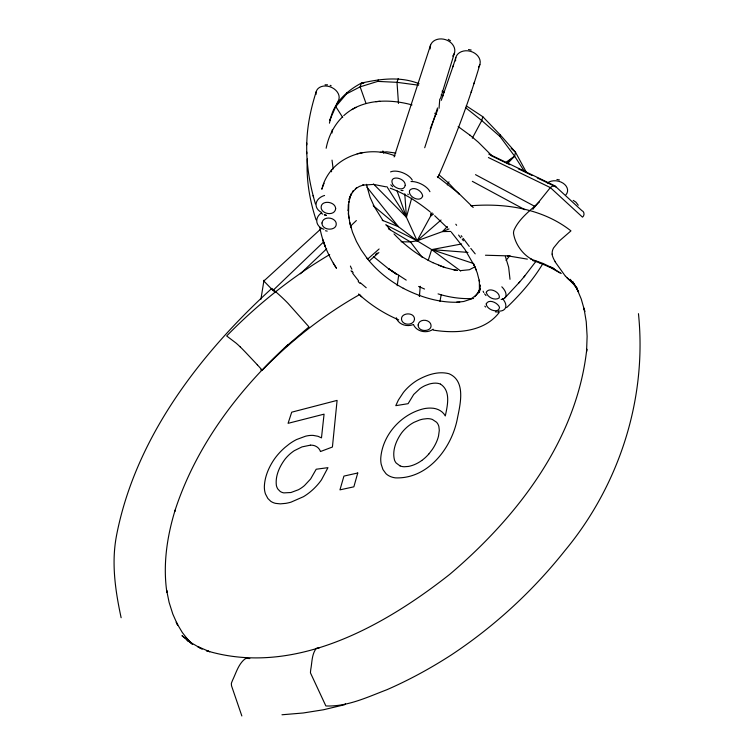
<?xml version="1.0" encoding="UTF-8"?>
<svg xmlns="http://www.w3.org/2000/svg" width="754" height="754" viewBox="0 0 754 754"><rect width="100%" height="100%" fill="white"/><g stroke="black" fill="none" stroke-linecap="round" stroke-linejoin="round"><path stroke-width="1.13" d="M348.244 209.885L348.225 210.771L348.442 204.315L348.471 214.306L348.848 201.497L348.697 202.515L351.157 193.844L349.074 199.471L350.016 196.888M306.765 144.787C306.963 126.729 310.733 108.887 316.19 91.734A11.998 9.001 22.5 0 1 329.95 86.767A11.998 9.001 22.5 0 1 338.914 99.321A12.007 9.001 22.5 0 1 337.698 101.696M307.321 159C306.133 179.603 309.658 200.253 316.049 219.819M419.544 294.333L419.413 296.369L420.242 286.294M430.902 212.581L430.628 216.096L417.113 240.79L410.449 241.921L401.119 241.77M439.045 108.331L439.78 98.963M331.986 133.015L332.288 129.707M330.186 120.621C333.089 103.364 346.548 90.914 361.439 83.081C380.497 78.84 400.44 76.239 419.073 83.722M397.207 285.7L398.678 275.219M329.441 123.175L330.431 118.435M260.912 299.3L263.853 281.025L321.185 228.632M439.959 301.364L441.241 294.569M326.152 148.255C328.405 136.54 333.947 125.258 342.523 116.889M524.454 171.469L514.614 156.153L499.949 136.455L500.326 134.957L482.786 116.7L466.255 105.843M482.786 116.7L481.768 120.546L472.315 138.199M411.684 198.076L406.425 217.256L417.113 240.79L431.665 249.612L460.647 270.978M283.796 348.395L308.914 326.991A9.529 0.518 46.5 0 0 308.565 326.425L288.075 303.4A9.632 0.528 46.5 0 0 286.247 301.534C281.666 296.916 276.746 292.646 271.817 288.396C199.998 353.843 135.268 437.867 116.427 536L116.276 536.867C111.347 563.869 115.447 591.221 121.13 617.733M454.577 52.573L440.524 98.359M479.874 64.514C468.517 103.138 454.012 140.762 437.867 177.614M452.956 66.757L455.812 57.483M430.609 45.014L394.125 156.936M437.499 107.963L424.7 147.746M428.159 260.535L431.665 249.612L461.655 243.966M453.493 65.004L441.279 100.348M398.253 78.539L397.009 82.327L398.48 103.449M471.146 92.233L471.684 90.603M473.936 83.685L474.492 81.988M329.903 119.877L335.775 106.578L346.501 93.882L360.129 86.842L377.726 81.394L378.206 79.971M322.212 188.123L321.826 189.254C329.432 157.614 366.387 144.278 395.021 155.871M480.1 288.528L478.997 292.59L480.062 284.88L479.469 292.071L479.318 280.13L479.563 281.958L477.244 272.882L473.974 264.748L476.387 270.262M346.501 93.882L347 92.469M337.132 102.836L335.775 106.578L342.721 117.445M322.58 187.152L324.05 183.26M437.772 109.641L430.242 128.689M479.129 291.27L479.553 290.233L478.507 292.429L479.987 289.319L475.897 295.483L476.292 295.106L470.194 299.461L470.977 299.084L463.757 301.487L456.688 302.269L459.752 302.081M350.186 196.426L353.428 190.639L352.259 192.411L356.633 187.85L355.388 188.868L359.234 186.483L363.701 184.89L362.674 185.135L373.682 184.428L385.907 186.813M432.296 212.977L430.628 216.096L433.493 214.051M447.301 184.937L448.969 181.827M477.97 293.08L479.327 290.837M542.918 263.542C533.097 279.941 520.392 294.446 506.613 307.623M536.122 261.129L523.851 277.086M476.905 294.428L478.422 292.401M499.252 312.41C484.153 332.363 455.85 333.73 433.211 330.092M532.908 209.386A5.947 3.044 -52.1 0 1 535.095 206.568L550.354 187.595A6.315 3.44 -53.4 0 1 556.084 187.143M506.038 260.384L509.949 255.559M505.039 297.745L519.676 281.977M518.733 283.089L524.803 275.955M428.781 454.068L432.391 449.346A36.918 22.309 -41.8 0 0 438.526 436.057L439.299 430.374L438.885 426.594A25.457 15.429 -41.5 0 0 436.528 422.212L432.428 419.478A24.703 14.967 -41.5 0 0 427.16 418.64L422.994 419.12A32.299 19.623 -41.6 0 0 419.535 420.025L413.984 422.344A22.903 13.855 -41.5 0 0 407.867 426.434L406.906 427.254A25.193 15.259 -41.5 0 0 404.125 429.95A24.505 14.835 -41.5 0 0 401.628 432.89C396.161 440.524 391.995 450.609 394.502 460.063A26.004 15.815 -41.7 0 0 396.17 463.013L400.035 465.887M447.358 226.502L442.494 231.591L417.113 240.79L385.643 224.767M508.13 162.93L514.614 156.153L515.538 152.289L500.326 134.957M260.78 369.894L261.855 370.478A9.981 0.811 43.9 0 0 262.015 370.468C290.846 340.685 323.768 314.776 359.903 294.428M323.57 241.959L272.995 290.441L263.853 281.025M283.174 349.093C235.286 393.852 194.947 448.592 174.692 511.466L175.145 510.128C167.002 536.603 162.826 564.755 166.888 592.352L166.596 590.099L169.113 602.38L172.817 614.067L177.708 625.094L176.238 622.267L182.298 632.474L189.565 641.842L186.398 638.091L192.59 644.255M300.337 273.815L326.652 248.801M350.431 226.209L356.369 220.554M474.511 296.756L476.292 295.106M285.719 346.774L288.282 344.493M367.66 259.093L379.121 248.98M375.445 254.569L377.198 253.033M369.319 260.922L378.885 252.552M441.043 220.017L417.113 240.79L398.47 226.737L373.221 205.635M506.631 163.071L514.614 156.153L506.028 162.28M343.73 115.673C361.967 98.849 389.347 98.642 412.023 104.929M474.869 266.859L469.412 269.734L460.374 270.648M329.715 254.55C303.683 269.941 279.168 287.887 256.398 307.792A298.019 172.77 -42.7 0 0 226.681 335.964L236.143 343.155A10.085 0.829 43.9 0 1 236.85 343.777A8.313 0.679 43.9 0 1 239.734 346.444L240.262 346.953M351.977 109.575L355.973 107.313M449.007 228.952L442.494 231.591L450.732 231.44M320.459 451.533L332.42 447.028L337.095 400.393L291.713 412.184L288.075 423.333L324.069 414.153L321.477 437.886L317.971 436.283L313.136 435.397A35.806 20.377 -44.4 0 0 305.54 436.208L296.548 439.554A34.269 19.481 -44.3 0 0 289.31 443.983L285.069 447.367A41.206 23.515 -44.4 0 0 280.912 451.278L279.602 452.654A37.361 21.272 -44.4 0 0 273.815 459.902C268.556 467.81 264.701 477.018 264.352 486.603A44.401 25.4 -44.4 0 0 265.493 494.011L267.877 498.507L270.695 501.24A36.578 20.914 -44.6 0 0 275.662 503.38L280.299 503.861L285.728 503.361A55.259 31.451 -44.2 0 0 291.006 502.155L303.466 496.697A35.532 20.386 -44.5 0 0 312.015 490.383A37.031 21.235 -44.5 0 0 314.654 487.904A35.297 20.254 -44.5 0 0 321.477 479.836L327.962 467.659L316.199 469.233L310.629 478.96L304.456 485.595A21.838 12.516 -44.6 0 1 298.396 489.751L290.959 492.513L283.862 492.88A23.808 13.619 -44.6 0 1 280.13 491.382L277.934 489.148A27.238 15.589 -44.5 0 1 276.341 485.237C275.238 475.859 279.517 466.528 285.05 459.177A23.892 13.619 -44.4 0 1 289.413 454.511A22.554 12.846 -44.4 0 1 294.324 450.675L301.996 446.896L310.441 445.152M357.16 153.722L362.533 152.676M380.299 152.327L386.802 151.846L395.822 153.034M375.831 101.686L380.035 101.3M470.892 205.767C496.5 203.74 522.965 206.257 546.716 216.511A298.028 172.779 -42.7 0 1 570.948 230.884L559.11 241.167L553.672 247.793A11.753 9.406 -49.7 0 0 553.097 248.924A9.679 7.747 -49.7 0 0 552.164 253.269L552.211 254.023M281.968 714.773L303.202 712.992L323.457 709.768L344.635 704.717L345.332 704.01A3.996 2.045 75.5 0 0 345.445 703.727M485.472 255.229L508.441 255.889L507.423 255.785L527.348 259.131M473.559 298.518C461.58 299.149 449.497 297.453 438.065 293.881M498.422 311.996L495.378 311.873M457.037 302.25C438.244 302.627 419.78 296.784 403.211 288.273L403.701 288.537C390.412 281.289 379.62 272.986 370.026 261.902L366.746 257.896M327.538 84.806L325.04 84.787M377.726 81.394L397.009 82.327L418.611 85.193M401.005 190.451L403.06 190.555M468.008 252.401L431.665 249.612L473.757 263.598M363.786 83.289L361.439 83.081L360.129 86.842L366.01 103.421M457.207 270.366L454.031 269.885L457.31 270.384M319.093 648.006L317.311 647.997A10.669 5.57 74.5 0 0 316.133 648.61C311.694 654.425 312.118 662.455 310.771 669.373A114.41 56.842 75.9 0 0 310.497 671.757A4.062 2.149 74.9 0 0 310.507 672.983L325.869 705.961C347.434 706.809 367.17 697.224 386.849 689.74C409.29 679.957 430.798 668.185 451.354 654.906C494.407 626.414 532.814 591.042 564.916 550.618C619.326 485.095 647.205 398.574 638.459 313.673M468.498 49.528L471.222 50.056M556.914 179.461L559.449 179.942M325.464 230.762L327.208 231.12M454.125 269.904L444.747 267.482L432.862 262.675M249.81 658.553L246.511 658.374A10.358 7.163 -86.3 0 0 244.862 659.043C238.387 664.236 236.125 672.851 232.637 680.08A110.753 73.015 -85 0 0 231.676 682.464A3.94 2.743 -85.4 0 0 231.355 683.699L231.525 685.791L241.846 715.961M532.154 259.508C522.607 254.598 514.963 243.787 513.493 233.127A10.773 8.68 -57.4 0 1 513.974 230.272C518.959 218.83 529.544 211.195 538.347 202.751A6.07 4.863 -58.8 0 1 539.43 201.978M532.531 260.479L539.836 262.873M573.219 200.394L575.915 202.157L578.261 205.258M530.448 258.905L543.266 263.532L554.03 268.735L551.249 267.284L561.249 273.485M438.658 265.248L444.672 267.463M390.261 188.227C404.851 193.552 418.055 202.081 430.072 211.808M538.676 262.486L550.382 267.425L549.119 266.756L559.958 272.901M382.231 220.262L398.47 226.737L366.972 187.162M424.549 289.036L418.611 286.445M398.687 319.875C384.908 313.966 372.042 305.907 360.789 296.002M330.111 85.325L331.204 85.815M441.184 94.778L443.258 95.777M489.666 154.438L554.869 185.833M492.023 156.125L509.902 164.74M518.318 168.802L531.994 175.39M537.253 177.916L556.188 187.039L581.805 210.564C584.661 211.676 584.633 215.635 582.503 217.152L550.354 187.595L488.413 157.539M434.738 113.27L436.698 114.24M432.834 262.656C418.263 255.578 404.936 245.455 394.012 233.938M475.501 174.655L535.076 206.53M472.324 181.328L524.944 209.725M406.227 280.111L388.018 268.377L373.409 256.53M440.524 384.135C451.109 390.911 447.442 405.803 445.294 415.963C442.579 410.798 436.745 408.15 431.081 408.103A37.973 22.959 -41.5 0 0 424.068 408.687C401.382 413.871 382.466 434.775 380.751 458.178A49.613 30.198 -41.4 0 0 381.194 464.247L382.947 469.553L385.935 473.635A36.946 22.46 -41.8 0 0 390.167 476.424A38.068 23.138 -41.8 0 0 395.511 477.876C428.376 479.101 452.249 447.395 457.565 417.584C460.411 403.644 465.859 380.855 448.988 373.73C438.187 370.864 426.783 374.879 417.386 380.204A32.29 19.095 -40.6 0 0 409.865 385.728A32.177 19.029 -40.6 0 0 403.437 392.419L398.385 400.044L395.784 405.661L408.103 403.682L413.71 394.455L419.893 388.678A20.273 12.007 -40.6 0 1 425.256 385.539L429.017 384.125A26.352 15.646 -40.6 0 1 431.514 383.513A23.742 14.081 -40.6 0 1 440.534 384.125M321.213 213.222L322.759 214.127M201.195 648.619L187.058 640.353L191.441 642.926L181.968 635.66L192.581 644.434M202.176 649.185L197.802 646.621L209.697 651.72L206.436 650.693C293.457 676.96 383.089 626.81 449.61 574.444C517.282 517.084 576.857 439.827 586.782 349.121L586.565 351.6L587.121 336.246L586.244 321.76L583.982 308.197L584.812 311.525L581.23 298.989L576.395 287.472L578.62 292.034L572.597 281.591L577.225 288.659L570.071 279.272L575.161 285.823L566.961 277.481M388.395 228.811L410.449 241.921L422.249 257.425M442.278 91.074L444.285 92.29M366.227 287.745L360.365 282.769M458.159 126.568L470.439 135.55M448.272 39.302L450.477 40.773M437.329 176.568L458.225 192.854L473.21 207.491M396.293 274.098L388.583 268.744L395.888 273.825M442.193 91.168L444.031 92.591M465.548 107.643L481.768 120.546L499.949 136.455M438.951 174.805L448.658 183.147L459.224 194.287M470.025 135.202L478.366 142.242L492.588 156.436M511.165 148.415L515.538 152.289L526.094 171.808M434.672 215.701L447.461 227.953M358.574 294.003L361.656 296.774M392.636 186.7L390.798 184.777M373.503 184.014L406.425 217.256L404.785 193.787M475.209 253.853L470.807 248.434M257.34 364.804L245.898 352.674A25.645 2.083 44 0 0 240.3 346.963M486.028 295.577L484.577 293.843M565.528 276.398L555.019 261.695M358.631 280.903L352.683 273.325M484.822 306.143L485.604 307.038M451.344 232.166L464.822 249.272L474.577 266.124M386.472 225.248L390.129 229.65M469.261 246.388L463.182 238.377M367 258.207L361.147 249.876L356.463 241.516L352.514 232.223L349.762 222.675L351.025 227.604M407.867 194.127L408.282 194.692M462.061 236.85L461.222 235.691M383.051 220.743L374.295 206.671M386.868 186.624L406.425 217.256L397.009 190.734M351.722 271.845L351.034 270.705M336.293 268C328.292 255.729 322.476 241.968 319.819 227.538M333.268 263.127L336.435 268.217M374.474 207.02L370.063 197.284L366.416 184.315M483.126 291.195L483.719 292.524M505.34 256.379L508.648 267.199L510.006 279.31M382.881 150.941L383.663 153.156M306.765 143.128C306.162 163.712 309.602 184.221 315.436 203.919M313.108 195.484L313.551 197.096M349.828 222.939L348.423 213.712L348.932 218.123M332.033 160.131L333.164 169M331.458 170.084L331.496 171.78L331.458 169.575M306.784 152.016L306.793 153.665M412.956 324.691A12.036 10.094 -0.3 0 1 396.312 317.773M433.154 329.187A12.007 9.906 5.2 0 1 413.503 324.588M321.628 212.477A12.846 9.585 -2.8 0 1 316.143 203.439A12.846 9.585 -2.8 0 1 324.578 195.446M316.02 94.476A12.007 9.001 22.5 0 1 316.19 91.734M323.9 229.291A12.714 9.793 -6.9 0 1 321.562 212.854M410.996 181.535A13.252 6.334 25.7 0 1 429.94 191.695M455.586 60.904A12.545 9.981 15.9 0 1 470.411 51.291A12.545 9.981 15.9 0 1 478.517 67.134M390.563 171.912A13.28 6.805 22.6 0 1 402.391 172.609A13.28 6.805 22.6 0 1 412.306 180.14M430.157 48.935A12.582 10.038 17.8 0 1 445.491 39.642A12.582 10.038 17.8 0 1 452.654 56.098M502.588 298.744A12.384 7.559 32.4 0 1 498.432 311.072M501.825 286.822A12.507 7.078 34.4 0 1 501.156 299.461M547.3 182.977A11.753 8.662 10 0 1 562.965 183.109A11.753 8.662 10 0 1 565.886 194.881M320.488 451.514A27.596 15.759 -44.4 0 0 315.379 446.038A23.666 13.506 -44.3 0 0 310.441 445.162M400.035 465.887A22.252 13.544 -41.8 0 0 404.267 466.754L408.319 466.443A25.843 15.711 -41.7 0 0 421.797 460.487M428.772 454.059A25.372 15.419 -41.7 0 1 421.788 460.468M488.799 154.089A5.655 4.637 -64 0 1 490.967 155.616M263.74 280.969A5.504 0.839 29 0 1 263.561 280.752M263.777 280.347A5.504 0.839 29 0 1 264.503 280.488M275.408 292.166A5.25 0.914 26.8 0 1 273.052 290.469M555.18 261.563A30.188 24.053 -50.4 0 1 552.003 254.117M571.4 281.317A29.368 23.233 -49.9 0 1 565.689 276.266M460.76 237.83A23.336 11.018 66.4 0 1 458.602 235.05M463.437 240.771A54.778 13.987 60.9 0 1 462.221 239.178M456.622 225.314A86.022 1.989 54 0 1 455.812 224.221M257.265 364.748A24.976 2.017 43.9 0 1 261.581 369.554M261.431 369.432A8.303 0.679 43.9 0 1 262.024 370.478M351.911 269.225A22.29 11.706 78.6 0 1 350.403 266.058M353.145 272.684A52.94 36.088 87.2 0 1 352.212 271.214M359.96 283.363A84.929 67.408 -77.4 0 1 358.178 281.525M422.664 196.021C420.638 203.071 407.546 196.851 409.62 190.432C413.484 185.72 422.061 190.743 422.664 196.021M405.228 185.409C403.965 191.629 394.794 188.406 392.655 184.259C388.197 174.306 405.709 177.529 405.228 185.409M321.967 222.986C321.873 231.412 338.65 231.195 335.954 222.27C333.532 216.784 322.919 216.247 321.967 222.986M335.671 208.783C334.767 215.795 323.296 214.636 321.317 208.773C319.291 199.593 335.511 200.8 335.671 208.783M486.302 292.307C487.263 297.33 494.963 301.063 499.242 297.905C500.722 292.128 488.912 286.614 486.302 292.307M414.521 319.131C414.021 325.153 404.314 325.898 401.882 320.789C398.894 312.816 414.285 311.119 414.521 319.131M418.14 324.908C417.914 333.259 434.427 331.76 430.44 323.4C427.772 318.885 418.922 319.102 418.14 324.908M486.226 303.919C486.387 309.508 498.837 314.229 499.534 307.378C497.96 302.863 488.743 298.396 486.226 303.919M357.745 472.994L353.862 486.82L339.96 489.855L343.928 476.094L357.745 472.994M326.454 215.408L324.474 214.833L326.454 215.408M325.276 246.718L322.891 239.96L325.276 246.718"/></g></svg>
